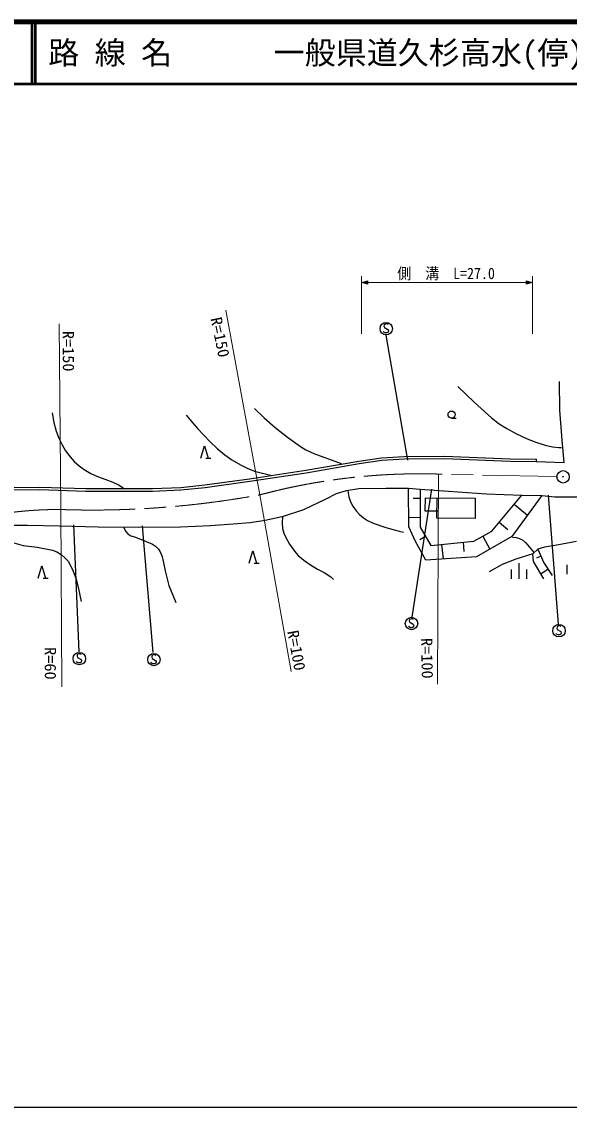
# Model space of a CAD drawing. Units: millimetres, scale not verified. Extents: x 40000 to 680000, y 20000 to 380000.
# Drawn here: x 176107 to 264384, y 205000 to 380000 of the extents above; entities that cross this region are included whole.
import ezdxf
from ezdxf.enums import TextEntityAlignment as Align

# ---------------------------------------------------------------- set-up
doc = ezdxf.new("R2010")
doc.units = ezdxf.units.MM
doc.header["$LTSCALE"] = 1000
doc.linetypes.add('CHAIN', pattern=[18.5, 12, -1.5, 3.5, -1.5])
for name, color, linetype, lineweight in [('M-BGD', 7, 'Continuous', 25), ('M-BGD-EXST', 7, 'Continuous', 25), ('M-BMK', 2, 'CHAIN', 13), ('M-BMK-SRVR', 3, 'Continuous', 25), ('M-STR-HTXT', 7, 'Continuous', 13), ('M-TTL', 2, 'Continuous', 140), ('M-TTL-BAND', 7, 'Continuous', 25), ('M-TTL-LINE', 7, 'Continuous', 50)]:
    doc.layers.add(name, color=color, linetype=linetype, lineweight=lineweight)
doc.layers.add('M-TTL-TXT', color=7, linetype='Continuous')
doc.styles.add('ＭＳ ゴシック', font='')
doc.styles.get('ＭＳ ゴシック').set_extended_font_data('MS Gothic')

msp = doc.modelspace()

# ---------------------------------------------------------------- linework, layer by layer
at = {"layer": 'M-BGD'}
for p, q in [((262859, 317396), (262832, 321993)), ((263223, 312539), (262859, 317396)), ((245402, 316103), (246152, 316103)), ((204972, 309644), (205572, 311644)), ((205572, 311644), (206172, 309645)), ((263535, 308955), (263223, 312539)), ((234106, 309721), (237789, 309921)), ((237789, 309921), (244260, 309988)), ((244260, 309988), (254846, 309559)), ((205772, 309645), (206572, 309645)), ((221887, 307695), (230456, 309157)), ((221950, 307300), (230517, 308761)), ((230456, 309157), (234106, 309721)), ((230517, 308761), (234147, 309323)), ((234147, 309323), (237802, 309521)), ((237802, 309521), (244254, 309588)), ((244254, 309588), (254835, 309159)), ((254835, 309159), (259040, 309093)), ((254846, 309559), (259046, 309493)), ((259046, 309493), (259040, 309093)), ((259040, 309093), (263535, 308955)), ((205627, 305336), (212828, 306333)), ((212828, 306333), (221887, 307695)), ((212885, 305937), (221950, 307300)), ((173447, 304932), (179055, 304966)), ((173461, 304532), (179050, 304566)), ((179050, 304566), (186415, 304335)), ((179055, 304966), (186422, 304735)), ((186422, 304735), (197173, 304737)), ((197173, 304737), (201745, 304937)), ((197182, 304337), (201774, 304538)), ((201745, 304937), (205627, 305336)), ((201774, 304538), (205675, 304939)), ((205675, 304939), (212885, 305937)), ((228479, 304441), (230429, 304751)), ((230429, 304751), (234861, 304796)), ((234861, 304796), (238462, 304798)), ((238530, 298548), (238462, 304798)), ((238462, 304798), (240324, 304666)), ((240324, 304666), (240358, 298515)), ((240324, 304666), (251012, 303868)), ((186415, 304335), (197182, 304337)), ((221597, 301390), (225171, 303092)), ((225171, 303092), (226873, 303944)), ((226873, 303944), (228479, 304441)), ((240333, 303128), (239221, 303122)), ((241124, 303233), (241114, 301150)), ((241124, 303233), (249202, 303191)), ((243012, 299985), (243088, 303223)), ((249202, 303191), (249202, 299942)), ((251012, 303868), (256716, 303671)), ((251896, 297852), (256716, 303671)), ((259974, 303605), (255121, 296988)), ((256716, 303671), (259974, 303605)), ((259974, 303605), (262048, 303427)), ((262048, 303427), (269051, 303428)), ((218336, 300283), (221597, 301390)), ((241114, 301150), (243251, 301150)), ((255511, 302216), (257654, 300441)), ((210195, 299034), (212918, 299261)), ((212918, 299261), (215329, 299658)), ((215329, 299658), (218336, 300283)), ((240350, 300052), (238513, 300042)), ((249202, 299942), (243012, 299985)), ((253101, 299306), (254490, 298156)), ((173563, 298829), (177052, 298858)), ((177052, 298858), (182158, 298745)), ((182158, 298745), (188426, 298548)), ((188426, 298548), (195007, 298492)), ((195007, 298492), (201701, 298578)), ((201701, 298578), (206536, 298806)), ((206536, 298806), (210195, 299034)), ((239594, 296187), (238530, 298548)), ((240358, 298515), (242088, 295556)), ((248970, 296288), (251896, 297852)), ((241257, 293195), (239594, 296187)), ((241223, 297035), (240272, 296479)), ((242088, 295556), (248970, 296288)), ((247250, 296105), (247408, 294619)), ((255121, 296988), (249436, 293762)), ((250433, 297070), (251557, 294966)), ((265543, 296204), (262352, 295627)), ((212771, 292725), (213371, 294725)), ((213371, 294725), (213971, 292726)), ((243808, 295739), (244059, 293389)), ((258496, 294208), (255749, 293365)), ((259338, 294961), (258496, 294208)), ((258630, 292967), (258496, 294208)), ((260402, 295316), (259338, 294961)), ((259338, 294961), (260269, 292746)), ((262352, 295627), (260402, 295316)), ((178764, 290307), (179364, 292307)), ((179364, 292307), (179964, 290307)), ((213571, 292726), (214371, 292726)), ((249436, 293762), (241257, 293195)), ((253577, 292523), (251450, 291326)), ((255749, 293365), (253577, 292523)), ((256236, 292710), (256237, 290210)), ((260270, 290175), (258630, 292967)), ((259804, 293854), (259075, 293547)), ((260269, 292746), (261644, 290751)), ((263984, 292464), (263984, 290965)), ((254987, 291709), (254987, 290210)), ((257486, 291710), (257487, 290210)), ((260957, 291749), (259810, 290958)), ((179564, 290307), (180364, 290307))]:
    msp.add_line(p, q, dxfattribs=at)
for points in [[(246418, 321211), (249054, 318661), (251819, 316149), (253106, 315196), (254303, 314440), (255883, 313573), (257605, 312757), (258990, 312201), (260519, 311717), (261695, 311477), (262711, 311373), (263120, 311344)], [(180995, 316968), (181293, 315394), (181664, 313998), (182085, 312873), (182609, 311788), (183190, 310819), (183909, 309849), (184585, 309110), (185386, 308395), (186194, 307799), (187229, 307182), (188324, 306678), (189650, 306198), (190775, 305775), (191799, 305264), (192658, 304676)], [(213616, 317651), (215206, 316130), (216989, 314580), (218950, 313042), (221065, 311521), (221933, 311009), (223197, 310412), (227628, 308795)], [(202599, 316565), (204431, 314448), (206466, 312268), (207617, 311187), (208856, 310175), (210001, 309366), (211368, 308544), (212446, 308014), (213652, 307556), (216194, 306895)], [(228660, 304385), (228854, 303404), (229129, 302620), (229496, 301904), (230021, 301129), (230555, 300534), (231194, 300015), (231875, 299598), (232786, 299185), (234817, 298480), (236943, 297851), (237674, 297688)], [(218127, 300218), (218081, 299211), (218161, 298329), (218383, 297566), (218711, 296827), (219284, 295790), (220072, 294635), (220692, 293970), (221606, 293189), (222653, 292434), (223777, 291763), (224843, 291204), (225917, 290497), (226393, 290102)], [(170663, 298515), (171328, 297759), (171933, 297230), (172613, 296820), (173351, 296493), (174820, 295984), (176365, 295577), (178590, 295279), (181067, 294835), (181788, 294544), (182473, 294125), (183080, 293594), (183572, 293011), (183999, 292335), (184426, 291424), (184861, 290148), (185269, 288593), (185709, 286546)], [(192594, 298466), (192840, 297900), (193210, 297435), (193724, 297143), (194314, 296937), (195817, 296381), (197166, 295770), (197670, 295446), (198148, 294960), (198422, 294547), (198745, 293814), (199230, 291483), (199832, 289129), (200966, 286389)], [(255216, 296911), (255821, 296859), (256376, 296711), (256894, 296413), (257361, 296014), (258718, 294385)]]:
    msp.add_lwpolyline(points, dxfattribs=at)
msp.add_circle((245402, 316673), 570, dxfattribs=at)
at = {"layer": 'M-BGD-EXST'}
for p, q in [((234551, 331160), (234511, 330920)), ((234511, 330920), (234591, 330720)), ((234791, 331280), (234551, 331160)), ((234951, 331280), (234791, 331280)), ((235111, 331240), (234951, 331280)), ((235191, 331160), (235111, 331240)), ((234472, 329960), (234392, 330080)), ((234712, 329840), (234472, 329960)), ((234591, 330720), (235151, 330400)), ((234992, 329840), (234712, 329840)), ((234811, 329453), (238307, 309320)), ((235191, 329960), (234992, 329840)), ((235151, 330400), (235231, 330200)), ((235231, 330200), (235191, 329960)), ((242189, 304662), (239007, 284025)), ((260971, 303667), (262591, 282888)), ((185393, 278405), (184486, 298898)), ((195518, 298710), (197233, 278312)), ((238628, 283632), (238588, 283392)), ((238868, 283752), (238628, 283632)), ((239027, 283752), (238868, 283752)), ((239187, 283712), (239027, 283752)), ((239267, 283632), (239187, 283712)), ((238548, 282432), (238468, 282552)), ((238788, 282312), (238548, 282432)), ((238588, 283392), (238668, 283192)), ((238668, 283192), (239228, 282872)), ((239068, 282312), (238788, 282312)), ((239268, 282432), (239068, 282312)), ((239228, 282872), (239308, 282672)), ((239308, 282672), (239268, 282432)), ((262404, 282467), (262364, 282227)), ((262364, 282227), (262444, 282027)), ((262644, 282587), (262404, 282467)), ((262444, 282027), (263004, 281707)), ((262804, 282587), (262644, 282587)), ((262964, 282547), (262804, 282587)), ((263044, 282467), (262964, 282547)), ((262325, 281267), (262245, 281387)), ((262565, 281147), (262325, 281267)), ((262845, 281147), (262565, 281147)), ((263045, 281267), (262845, 281147)), ((263004, 281707), (263085, 281507)), ((263085, 281507), (263045, 281267)), ((184993, 276768), (184913, 276888)), ((185233, 276648), (184993, 276768)), ((185073, 277968), (185033, 277728)), ((185033, 277728), (185113, 277528)), ((185313, 278088), (185073, 277968)), ((185113, 277528), (185673, 277208)), ((185513, 276648), (185233, 276648)), ((185473, 278088), (185313, 278088)), ((185633, 278048), (185473, 278088)), ((185713, 276768), (185513, 276648)), ((185713, 277968), (185633, 278048)), ((185673, 277208), (185753, 277008)), ((185753, 277008), (185713, 276768)), ((197018, 276611), (196938, 276731)), ((197258, 276491), (197018, 276611)), ((197098, 277811), (197058, 277571)), ((197058, 277571), (197138, 277371)), ((197338, 277931), (197098, 277811)), ((197138, 277371), (197698, 277051)), ((197498, 277931), (197338, 277931)), ((197658, 277891), (197498, 277931)), ((197738, 276611), (197538, 276491)), ((197738, 277811), (197658, 277891)), ((197698, 277051), (197778, 276851)), ((197778, 276851), (197738, 276611)), ((197538, 276491), (197258, 276491))]:
    msp.add_line(p, q, dxfattribs=at)
for centre in [(234871, 330520), (238948, 282992), (262724, 281827), (185393, 277328), (197418, 277171)]:
    msp.add_circle(centre, 1000, dxfattribs=at)
at = {"layer": 'M-BMK'}
msp.add_line((262384, 306660), (243274, 307081), dxfattribs=at)
for centre, radius, start, end in [((240336, 207134), 99990, 88.31635, 104.97203), ((187482, 451261), 149986, 268.0559, 280.37897), ((181970, 241369), 59994, 89.595, 106.63231)]:
    msp.add_arc(centre, radius, start, end, dxfattribs=at)
at = {"layer": 'M-BMK-SRVR'}
for radius in [1000, 40]:
    msp.add_circle((263384, 306638), radius, dxfattribs=at)
at = {"layer": 'M-STR-HTXT'}
for p, q in [((230882, 329689), (230881, 338960)), ((230881, 337960), (231881, 338240)), ((230881, 337960), (258451, 337965)), ((231881, 337680), (230881, 337960)), ((231161, 337960), (231841, 338160)), ((231841, 337760), (231161, 337960)), ((231321, 337960), (231801, 338080)), ((231801, 337840), (231321, 337960)), ((231561, 337960), (231761, 338000)), ((231761, 337920), (231561, 337960)), ((231761, 338000), (231761, 337920)), ((231801, 338080), (231801, 337840)), ((231841, 338160), (231841, 337760)), ((231881, 338240), (231881, 337680)), ((257451, 337685), (257451, 338245)), ((257451, 338245), (258451, 337965)), ((258451, 337965), (257451, 337685)), ((257491, 337765), (257491, 338165)), ((257491, 338165), (258171, 337965)), ((258171, 337965), (257491, 337765)), ((257531, 337845), (257531, 338085)), ((257531, 338085), (258011, 337965)), ((258011, 337965), (257531, 337845)), ((257571, 337925), (257571, 338005)), ((257571, 338005), (257771, 337965)), ((257771, 337965), (257571, 337925)), ((258451, 338965), (258453, 329694)), ((214504, 303730), (208988, 333498)), ((182394, 301362), (182154, 331305)), ((243274, 307081), (243144, 273222)), ((219565, 275237), (214504, 303730)), ((182556, 272758), (182394, 301362))]:
    msp.add_line(p, q, dxfattribs=at)
at = {"layer": 'M-TTL'}
msp.add_line((680000, 380000), (40000, 380000), dxfattribs=at)
at = {"layer": 'M-TTL-BAND'}
msp.add_line((40000, 205000), (579000, 205000), dxfattribs=at)
at = {"layer": 'M-TTL-LINE'}
for p, q in [((177750, 380000), (177750, 370000)), ((178250, 380000), (178250, 370000)), ((40000, 370000), (680000, 370000))]:
    msp.add_line(p, q, dxfattribs=at)

# ---------------------------------------------------------------- texts
at = {"layer": 'M-STR-HTXT', "style": 'ＭＳ ゴシック'}
for s, rotation, width, p in [('側\u3000溝\u3000L=27.0', 0.01, 0.9, (236658, 337961)), ('R=150', 281.71, 1.05, (206001, 332049)), ('R=150', 270.41, 1.05, (182156, 330150)), ('R=100', 280.41, 1.05, (218371, 281612)), ('R=100', 271.11, 1.05, (239937, 280623)), ('R=60', 270.01, 1.05, (179277, 279175))]:
    msp.add_text(s, height=1833, rotation=rotation, dxfattribs=dict(at, width=width)).set_placement(p, align=Align.BOTTOM_LEFT)
at = {"layer": 'M-TTL-TXT', "style": 'ＭＳ ゴシック'}
for s, p in [('路 線 名', (180380, 375000)), ('一般県道久杉高水(停)線', (216734, 375000))]:
    msp.add_text(s, height=3666, dxfattribs=at).set_placement(p, align=Align.MIDDLE_LEFT)

doc.saveas('drawing.dxf')
